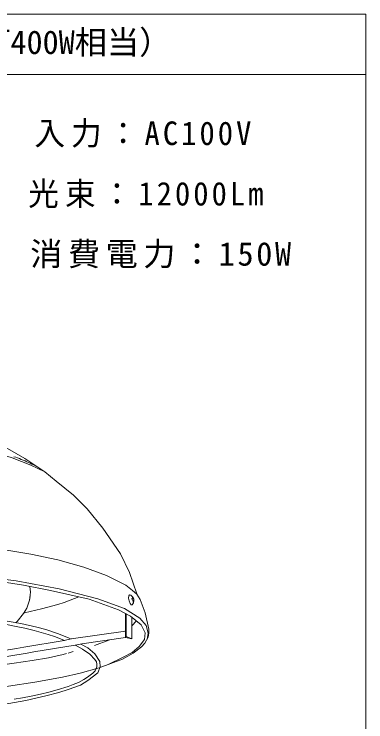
# Model space of a CAD drawing. Units: millimetres, scale not verified. Extents: x -1348 to 1152, y -2025 to -250.
# Drawn here: x 933.8 to 1152.1, y -689.7 to -249.7 of the extents above; entities that cross this region are included whole.
import ezdxf
from ezdxf.enums import TextEntityAlignment as Align

# ---------------------------------------------------------------- set-up
doc = ezdxf.new("R2010")
doc.units = ezdxf.units.MM
doc.header["$LTSCALE"] = 5
doc.layers.add('0-0_絵', color=7, linetype='Continuous', lineweight=20)
doc.layers.add('0-2_枠', color=7, linetype='Continuous', lineweight=20)
doc.layers.add('0-1_文字', color=7, linetype='Continuous')
doc.styles.add('ＭＳ ゴシック', font='')
doc.styles.get('ＭＳ ゴシック').set_extended_font_data('MS Gothic')

msp = doc.modelspace()

# ---------------------------------------------------------------- linework, layer by layer
at = {"layer": '0-0_絵'}
for p, q in [((1003.368, -622.604), (1003.368, -630.684)), ((1006.857, -638.187), (1006.857, -624.66)), ((1006.857, -630.109), (1009.7, -626.999)), ((1002.819, -633.193), (1002.476, -633.427)), ((967.941, -637.631), (969.119, -638.209)), ((967.361, -646.958), (970.347, -645.88))]:
    msp.add_line(p, q, dxfattribs=at)
for points in [[(952.812, -534.173), (940.336, -525.908), (929.554, -519.745), (921.669, -515.643), (909.942, -510.815), (901.635, -507.513), (894.313, -505.09), (885.273, -502.631), (878.108, -501.059), (872.311, -500.175), (861.815, -498.846), (849.85, -497.096), (839.074, -496.607), (830.747, -496.747), (821.571, -497.456), (803.319, -499.819)], [(999.826, -585.283), (988.816, -569.21), (979.074, -557.317), (970.537, -548.818), (959.907, -540.069), (952.812, -534.173), (944.028, -530.096), (932.502, -525.486), (919.755, -521.689), (907.009, -518.435), (891.686, -515.452), (877.178, -513.616), (849.632, -511.417), (837.291, -511.422), (814.44, -512.379), (785.773, -515.322), (764.457, -518.752), (741.96, -525.015), (731.104, -530.055), (729.633, -530.676)], [(933.544, -524.844), (934.7, -525.241), (935.852, -525.651), (936.997, -526.076), (938.135, -526.519), (938.792, -526.785), (939.417, -527.047), (940.489, -527.51), (941.556, -527.987), (942.619, -528.472), (943.682, -528.961), (944.745, -529.45), (945.363, -529.731), (945.735, -529.9), (946.377, -530.189), (947.018, -530.482), (947.655, -530.78)], [(976.944, -593.566), (960.821, -589.061), (944.075, -585.542), (926.624, -582.593), (907.554, -579.827), (887.673, -577.946), (863.261, -576.827), (822.316, -576.756), (794.613, -577.899), (764.956, -580.247), (736.577, -583.33), (712.112, -587.876), (680.225, -599.229), (665.548, -611.94), (664.004, -614.433)], [(1010, -610.532), (1009.884, -610.129), (1005.447, -596.838), (999.826, -585.283)], [(916.418, -668.857), (919.354, -668.574), (930.217, -667.461), (946.593, -665.039), (963.828, -661.928), (974.826, -659.487), (986.544, -656.11), (1000.921, -650.685), (1007.663, -647.013), (1012.723, -643.137), (1014.764, -640.829), (1016.938, -637.112), (1017.416, -634.506), (1017.371, -632.123), (1015.047, -621.995), (1012, -613.618), (1009.802, -610.345), (1007.279, -607.987), (1003.139, -604.829), (991.004, -598.644), (976.944, -593.566)], [(1011.698, -625.237), (1002.335, -619.344), (985.733, -613.169), (961.723, -607.066), (935.001, -602.037), (906.441, -598.439), (880.728, -596.323), (848.485, -595.435), (824.483, -595.371), (795.396, -596.111), (766.824, -598.174), (745.422, -600.597), (719.965, -604.854), (703.792, -607.604), (693.81, -610.286), (684.419, -613.163), (677.299, -616.157), (672.452, -618.706), (667.412, -622.505), (663.669, -626.934), (661.689, -632.48)], [(939.587, -604.815), (922.157, -602.102), (903.285, -600.075), (874.649, -597.843), (847.163, -597.164), (822.814, -597.172), (808.066, -597.508), (790.061, -598.448), (770.749, -599.821), (753.315, -601.78), (736.476, -604.153), (724.477, -606.034), (705.585, -609.554), (689.087, -613.932), (679.327, -617.675), (669.109, -624.048), (665.091, -629.071), (663.618, -633.409)], [(1006.009, -623.963), (998.592, -620.148), (980.395, -613.425), (956.302, -607.97), (939.587, -604.815)], [(943.371, -614.063), (943.814, -609.053), (943.559, -605.557)], [(934.869, -628.075), (935.698, -627.388), (939.63, -622.396), (941.56, -618.994), (943.371, -614.063), (943.592, -611.758)], [(940.064, -621.939), (950.67, -619.524), (960.856, -616.846), (964.794, -615.481), (973.885, -611.951)], [(1007.946, -613.267), (1007.701, -613.112), (1007.37, -612.244), (1007.096, -611.687), (1007.122, -612.141), (1007.288, -613.071), (1006.895, -613.071), (1006.957, -613.773), (1007.329, -613.835), (1007.598, -615.137)], [(1007.598, -615.137), (1007.722, -615.22), (1007.866, -613.856), (1007.99, -613.835)], [(967.941, -637.631), (961.253, -634.92), (953.417, -632.383), (947.834, -630.856), (937.814, -628.593), (925.879, -626.494), (914.815, -624.855), (904.353, -623.623), (889.705, -622.358), (875.338, -621.319), (864.661, -620.632), (852.181, -620.15), (838.798, -619.957), (825.19, -620.134), (814.308, -620.456), (802.164, -621.089), (793.993, -621.706), (784.455, -622.558), (774.524, -623.596), (767.736, -624.428), (763.966, -624.95), (767.744, -626.916)], [(767.725, -626.906), (774.748, -626.077), (790.068, -624.488), (800.776, -623.66), (809.838, -623.092), (818.681, -622.557), (826.928, -622.235), (837.095, -622.328), (845.039, -622.495), (854.163, -622.549), (864.604, -622.858), (873.538, -623.469), (880.785, -623.973), (888.602, -624.51), (896.798, -625.131), (903.84, -625.744), (910.115, -626.396), (914.969, -626.988), (920.234, -627.733), (925.183, -628.534), (930.117, -629.423), (935.036, -630.388)], [(992.162, -653.99), (1001.465, -649.547), (1007.051, -646.508), (1011.333, -642.967), (1014.564, -638.608), (1015.028, -634.367), (1012.556, -629.35), (1006.009, -623.963)], [(1003.368, -630.684), (1003.281, -636.584), (1006.857, -638.187), (1002.801, -637.325), (1002.865, -622.346)], [(1011.698, -625.237), (1015.781, -629.887), (1017.01, -634.502), (1016.241, -638.293)], [(906.004, -649.177), (910.541, -648.054), (935.098, -644.194), (939.671, -643.238), (964.88, -639.057), (969.185, -638.196), (1002.818, -633.378)], [(935.036, -630.388), (940.353, -631.52), (946.185, -632.907), (950.577, -634.082), (954.933, -635.385), (958.883, -636.707), (963.527, -638.447), (964.964, -639.041)], [(913.833, -651.669), (917.567, -650.902), (941.743, -646.978), (945.857, -646.282), (971.559, -642.003), (975.657, -641.26), (1002.801, -637.188)], [(975.222, -641.338), (979.457, -643.663), (983.793, -647.393), (986.964, -652.107), (987.1, -655.572), (985.629, -659.208), (979.579, -664.109), (974.971, -666.832), (967.372, -669.688), (961.513, -671.387), (953.475, -673.584), (941.04, -676.361), (930.487, -678.246), (916.426, -680.384), (910.171, -681.293)], [(933.689, -675.674), (939.012, -674.709), (944.322, -673.673), (950.01, -672.436), (955.24, -671.165), (960.439, -669.768), (967.361, -667.65), (970.347, -666.572), (973.65, -665.186), (976.915, -663.481), (979.315, -661.913), (982.516, -659.53), (984.082, -657.953), (984.971, -655.612), (985.136, -653.878), (984.774, -652.422), (983.919, -650.915), (980.678, -647.56), (976.248, -644.502), (972.822, -642.579), (971.589, -641.997)], [(983.721, -642.164), (992.478, -638.832), (992.742, -638.697)], [(923.143, -654.688), (933.793, -653.321), (944.823, -651.47), (955.083, -649.85), (964.185, -647.844), (966.191, -647.227)]]:
    msp.add_lwpolyline(points, dxfattribs=at)
msp.add_lwpolyline([(1007.084, -616.989), (1006.484, -617.013), (1005.741, -616.149), (1005.172, -614.545), (1004.821, -612.863), (1004.928, -611.372), (1005.42, -610.807), (1006.172, -610.921), (1007.096, -611.687), (1007.833, -612.858), (1007.946, -613.267), (1008.073, -614.274), (1007.784, -615.778)], close=True, dxfattribs=at)
at = {"layer": '0-2_枠'}
msp.add_line((-1347.945, -287.212), (1152.055, -287.212), dxfattribs=at)
msp.add_lwpolyline([(1152.055, -2024.712), (1152.055, -249.712), (-1347.945, -249.712)], dxfattribs=at)

# ---------------------------------------------------------------- texts
at = {"layer": '0-1_文字', "style": 'ＭＳ ゴシック'}
msp.add_text('高天井用無電極ランプ（水銀灯400W相当）', height=14.66, dxfattribs=at).set_placement((651.513, -278.892), align=Align.BOTTOM_LEFT)
at = {"layer": '0-1_文字', "char_height": 14.66, "attachment_point": 7, "style": 'ＭＳ ゴシック'}
for s, insert in [('\\T1.2;\\W0.95;入力：AC100V', (946.291, -332.771)), ('\\T1.2;\\W0.95;光束：12000Lm', (942.447, -370.271)), ('\\T1.17;消費電力：150W', (943.729, -407.771))]:
    msp.add_mtext(s, dxfattribs=dict(at, insert=insert))

doc.saveas('drawing.dxf')
